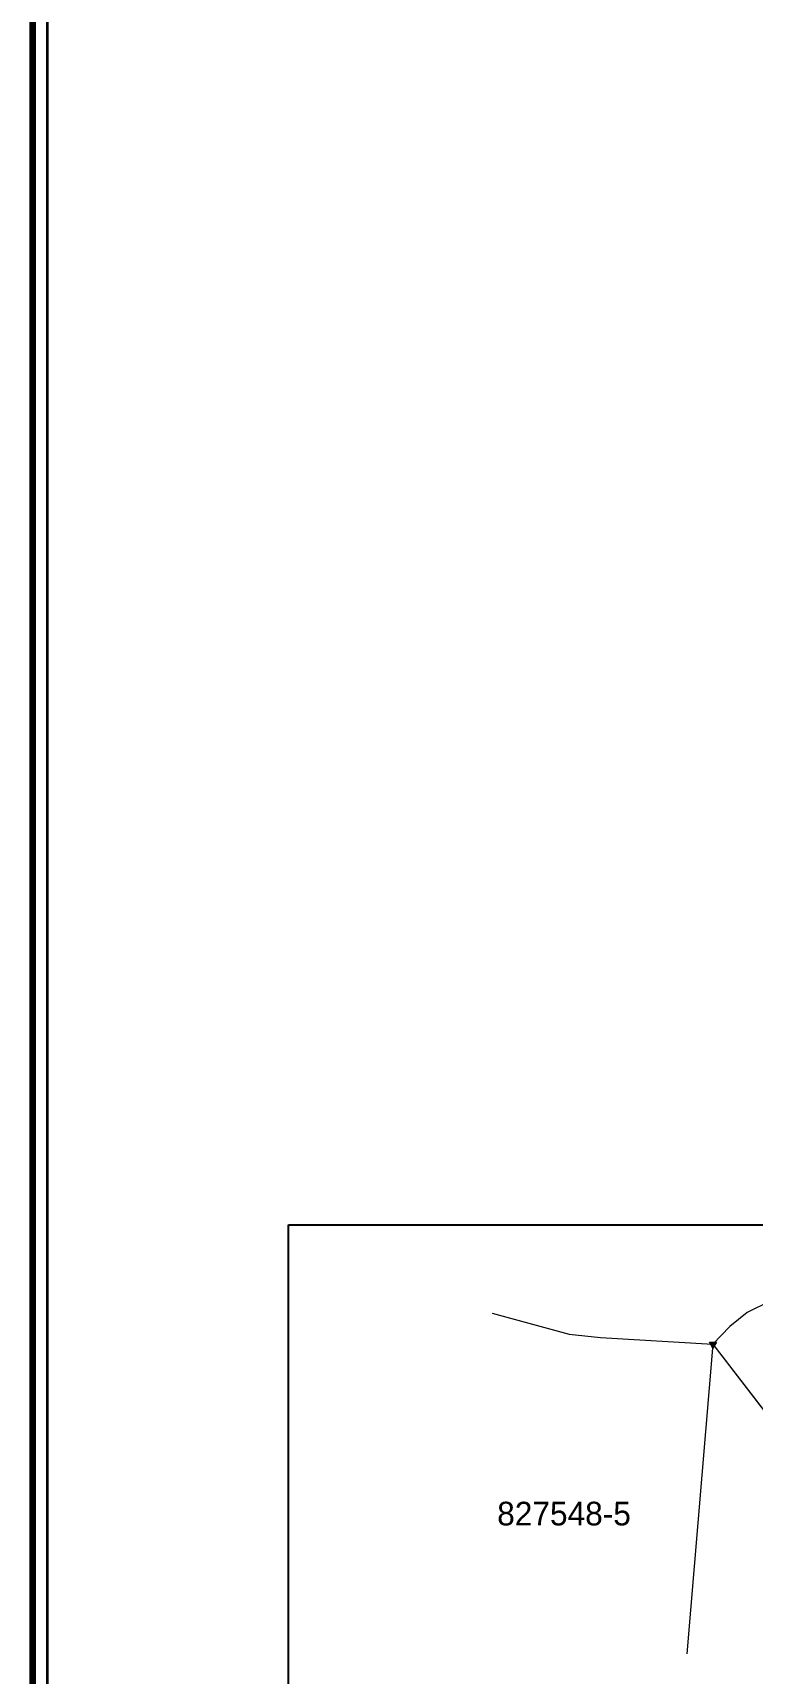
# Model space of a CAD drawing. Header units: metres. Extents: x 548568 to 557107, y 1817749 to 1829427.
# Drawn here: x 548568 to 549784, y 1825242 to 1828016 of the extents above; entities that cross this region are included whole.
import ezdxf
from ezdxf.enums import TextEntityAlignment as Align

# ---------------------------------------------------------------- set-up
doc = ezdxf.new("R2010")
doc.units = ezdxf.units.M
doc.header["$LTSCALE"] = 28
for name, color, linetype, lineweight in [('10', 7, 'Continuous', 13), ('46', 7, 'Continuous', 13), ('47', 7, 'Continuous', 13), ('54', 7, 'Continuous', 25), ('63', 7, 'Continuous', 40)]:
    doc.layers.add(name, color=color, linetype=linetype, lineweight=lineweight)
doc.layers.add('55', color=7, linetype='Continuous')

msp = doc.modelspace()

# ---------------------------------------------------------------- hatches: boundary and pattern name
at = {"layer": '47'}
msp.add_hatch(color=256, dxfattribs=at).paths.add_polyline_path([(549711.96, 1825801.88), (549723.96, 1825801.88), (549717.96, 1825791.49)])

# ---------------------------------------------------------------- linework, layer by layer
at = {"layer": '10'}
msp.add_lwpolyline([(550019.76, 1826067.04), (549992.57, 1826034.89), (549956.32, 1826000.25), (549900.04, 1825939.55), (549873.1, 1825914.5), (549841.8, 1825888.94), (549814.61, 1825870.8), (549775.88, 1825851.83), (549746.22, 1825827.92), (549717.96, 1825798.42), (549920.03, 1825534.8)], dxfattribs=at)
at = {"layer": '46'}
for q in [(549673.52, 1825274.36), (549928.51, 1825523.74)]:
    msp.add_line((549717.96, 1825798.42), q, dxfattribs=at)
for points in [[(549344.43, 1825850.89), (549474.93, 1825815.27), (549527.95, 1825809.53), (549717.96, 1825798.42)], [(549814.61, 1825870.8), (549775.88, 1825851.83), (549746.22, 1825827.92), (549717.96, 1825798.42)]]:
    msp.add_lwpolyline(points, dxfattribs=at)
at = {"layer": '47'}
msp.add_lwpolyline([(549711.96, 1825801.88), (549723.96, 1825801.88), (549717.96, 1825791.49)], close=True, dxfattribs=at)
at = {"layer": '54'}
for p, q in [((549000, 1826000), (552000, 1826000)), ((549000, 1825000), (549000, 1826000))]:
    msp.add_line(p, q, dxfattribs=at)
at = {"layer": '63', "lineweight": 106}
msp.add_lwpolyline([(548567.79, 1828881.84), (557107.47, 1828881.84), (557107.47, 1817748.95), (548567.79, 1817748.95)], close=True, dxfattribs=at)
at = {"layer": '63', "lineweight": 35}
msp.add_lwpolyline([(548592.79, 1828856.84), (557082.47, 1828856.84), (557082.47, 1817773.95), (548592.79, 1817773.95)], close=True, dxfattribs=at)

# ---------------------------------------------------------------- texts
at = {"layer": '55'}
msp.add_text('827548-5', height=40, dxfattribs=at).set_placement((549466.12, 1825491.77), align=Align.CENTER)

doc.saveas('drawing.dxf')
